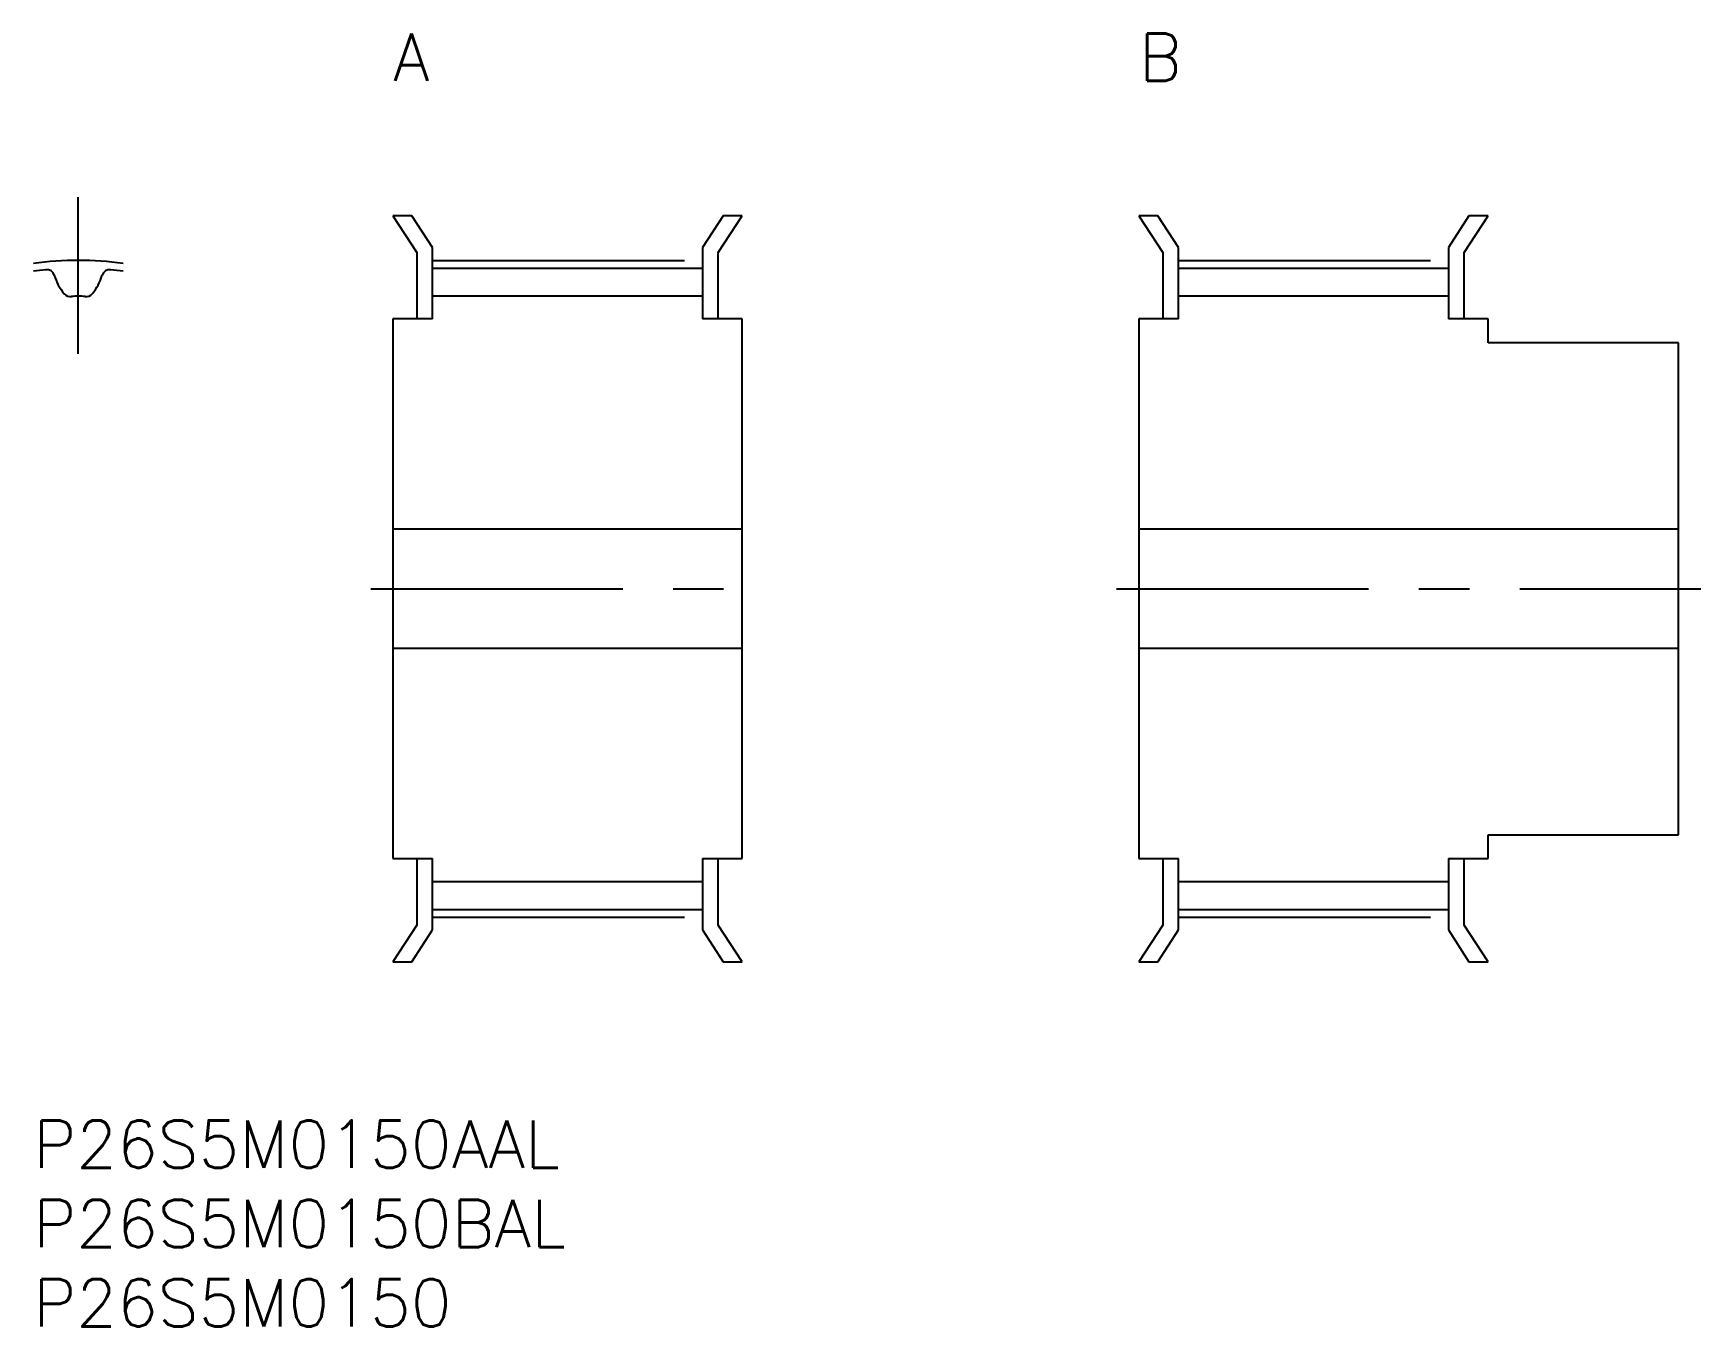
# Model space of a CAD drawing. Extents: x 0 to 105, y -13 to 68.
import ezdxf

# ---------------------------------------------------------------- set-up
doc = ezdxf.new("R2010")
doc.units = 0
doc.header["$LTSCALE"] = 0.5
doc.linetypes.add('CENTER', pattern=[50.8, 31.75, -6.35, 6.35, -6.35])
for name, color, linetype in [('MSM_CENTER', 1, 'CENTER'), ('MSM_CONTINUOUS', 7, 'CONTINUOUS'), ('MSM_PART_NUMBER', 7, 'CONTINUOUS')]:
    doc.layers.add(name, color=color, linetype=linetype)
doc.styles.get("Standard").update_dxf_attribs({"font": 'txt.shx', "height": 1, "bigfont": 'bigfont.shx'})

# ---------------------------------------------------------------- blocks, each defined once
blk = doc.blocks.new('*U36')
at = {"layer": 'MSM_PART_NUMBER'}
blk.add_text('A', height=3, dxfattribs=at).set_placement((22.66, 65.5))
blk = doc.blocks.new('*U37')
at = {"layer": 'MSM_PART_NUMBER'}
blk.add_text('B', height=3, dxfattribs=at).set_placement((69.66, 65.5))
blk = doc.blocks.new('*U38')
at = {"layer": 'MSM_PART_NUMBER'}
blk.add_text('P26S5M0150', height=3, dxfattribs=at).set_placement((0, -13))
blk = doc.blocks.new('*U39')
at = {"layer": 'MSM_PART_NUMBER'}
blk.add_text('P26S5M0150BAL', height=3, dxfattribs=at).set_placement((0, -8))
blk = doc.blocks.new('*U40')
at = {"layer": 'MSM_PART_NUMBER'}
blk.add_text('P26S5M0150AAL', height=3, dxfattribs=at).set_placement((0, -3))

msp = doc.modelspace()

# ---------------------------------------------------------------- linework, layer by layer
at = {"layer": 'MSM_CENTER'}
for p, q in [((2.83, 48.31), (2.83, 58.18)), ((25.16, 54.19), (42.16, 54.19)), ((72.16, 54.19), (89.16, 54.19)), ((21.26, 33.5), (46.06, 33.5)), ((68.26, 33.5), (105.06, 33.5)), ((25.16, 12.81), (42.16, 12.81)), ((72.16, 12.81), (89.16, 12.81))]:
    msp.add_line(p, q, dxfattribs=at)
msp.add_arc((2.83, 33.5), 20.69, 82.142, 97.858, dxfattribs=at)
at = {"layer": 'MSM_CONTINUOUS'}
for p, q in [((23.85, 57), (22.66, 57)), ((22.66, 57), (24.16, 54.7)), ((25.16, 55), (23.85, 57)), ((43.46, 57), (42.16, 55)), ((43.16, 54.7), (44.66, 57)), ((44.66, 57), (43.46, 57)), ((70.85, 57), (69.66, 57)), ((69.66, 57), (71.16, 54.7)), ((72.16, 55), (70.85, 57)), ((90.46, 57), (89.16, 55)), ((90.16, 54.7), (91.66, 57)), ((91.66, 57), (90.46, 57)), ((24.16, 54.7), (24.16, 50.5)), ((25.16, 50.5), (25.16, 55)), ((42.16, 55), (42.16, 50.5)), ((43.16, 50.5), (43.16, 54.7)), ((71.16, 54.7), (71.16, 50.5)), ((72.16, 50.5), (72.16, 55)), ((89.16, 55), (89.16, 50.5)), ((90.16, 50.5), (90.16, 54.7)), ((25.16, 53.71), (42.16, 53.71)), ((72.16, 53.71), (89.16, 53.71)), ((42.16, 51.94), (25.16, 51.94)), ((89.16, 51.94), (72.16, 51.94)), ((22.66, 50.5), (22.66, 16.5)), ((25.16, 50.5), (22.66, 50.5)), ((44.66, 50.5), (42.16, 50.5)), ((44.66, 16.5), (44.66, 50.5)), ((69.66, 50.5), (69.66, 16.5)), ((72.16, 50.5), (69.66, 50.5)), ((91.66, 50.5), (89.16, 50.5)), ((91.66, 49), (91.66, 50.5)), ((103.66, 49), (91.66, 49)), ((103.66, 18), (103.66, 49)), ((44.66, 37.25), (22.66, 37.25)), ((103.66, 37.25), (69.66, 37.25)), ((22.66, 29.75), (44.66, 29.75)), ((69.66, 29.75), (103.66, 29.75)), ((91.66, 16.5), (91.66, 18)), ((91.66, 18), (103.66, 18)), ((22.66, 16.5), (25.16, 16.5)), ((24.16, 16.5), (24.16, 12.3)), ((25.16, 12), (25.16, 16.5)), ((42.16, 16.5), (42.16, 12)), ((42.16, 16.5), (44.66, 16.5)), ((43.16, 12.3), (43.16, 16.5)), ((69.66, 16.5), (72.16, 16.5)), ((71.16, 16.5), (71.16, 12.3)), ((72.16, 12), (72.16, 16.5)), ((89.16, 16.5), (89.16, 12)), ((89.16, 16.5), (91.66, 16.5)), ((90.16, 12.3), (90.16, 16.5)), ((25.16, 15.06), (42.16, 15.06)), ((72.16, 15.06), (89.16, 15.06)), ((25.16, 13.29), (42.16, 13.29)), ((72.16, 13.29), (89.16, 13.29)), ((24.16, 12.3), (22.66, 10)), ((23.85, 10), (25.16, 12)), ((42.16, 12), (43.46, 10)), ((44.66, 10), (43.16, 12.3)), ((71.16, 12.3), (69.66, 10)), ((70.85, 10), (72.16, 12)), ((89.16, 12), (90.46, 10)), ((91.66, 10), (90.16, 12.3)), ((22.66, 10), (23.85, 10)), ((43.46, 10), (44.66, 10)), ((69.66, 10), (70.85, 10)), ((90.46, 10), (91.66, 10))]:
    msp.add_line(p, q, dxfattribs=at)
for centre, radius, start, end in [((2.83, 33.5), 20.21, 95.8004, 98.0458), ((0.84, 53.11), 0.5, 16.6386, 95.8004), ((4.82, 53.11), 0.5, 84.1996, 163.3614), ((2.83, 33.5), 20.21, 81.9542, 84.1996), ((4.45, 54.19), 3.27, 196.6386, 219.991), ((1.2, 54.19), 3.27, 320.009, 343.3614), ((2.33, 52.41), 0.5, 219.991, 277.6274), ((2.83, 48.66), 3.28, 82.3726, 97.6274), ((3.33, 52.41), 0.5, 262.3726, 320.009)]:
    msp.add_arc(centre, radius, start, end, dxfattribs=at)

# ---------------------------------------------------------------- block references
for name in ['*U36', '*U37', '*U40', '*U39', '*U38']:
    msp.add_blockref(name, (0, 0), dxfattribs=at)

doc.saveas('drawing.dxf')
